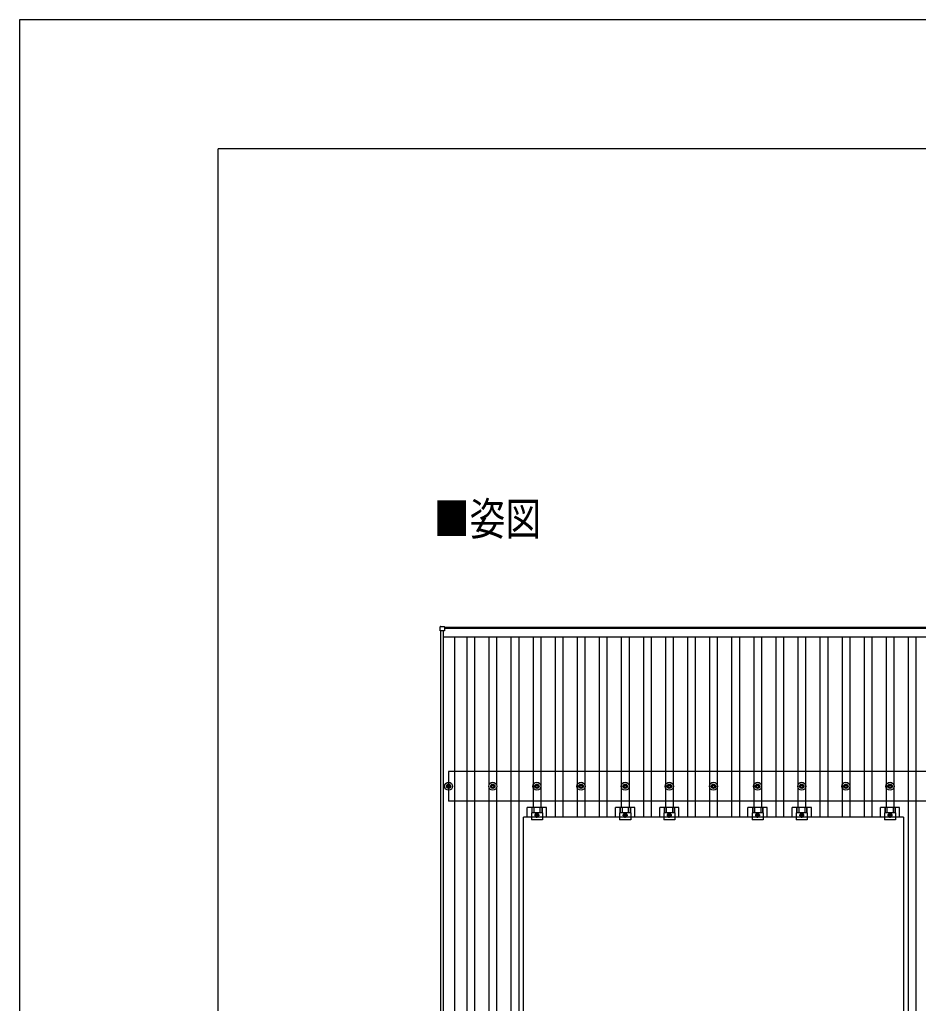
# Model space of a CAD drawing. Units: millimetres, scale not verified. Extents: x -12615 to 12615, y -8910 to 8910.
# Drawn here: x -12615 to -8543, y 4455 to 8910 of the extents above; entities that cross this region are included whole.
import ezdxf
from ezdxf.enums import TextEntityAlignment as Align

# ---------------------------------------------------------------- set-up
doc = ezdxf.new("R2010")
doc.units = ezdxf.units.MM
doc.header["$LTSCALE"] = 40
for name, color, linetype in [('0-2_USER1', 3, 'Continuous'), ('0-4_YKK_13', 4, 'Continuous'), ('0-5_YKK_A1', 4, 'Continuous'), ('0-7_YKK_ZWAK', 7, 'Continuous')]:
    doc.layers.add(name, color=color, linetype=linetype)
doc.styles.add('ＭＳ ゴシック', font='')
doc.styles.get('ＭＳ ゴシック').set_extended_font_data('MS Gothic')

msp = doc.modelspace()

# ---------------------------------------------------------------- linework, layer by layer
at = {"layer": '0-4_YKK_13'}
for p, q in [((-10709.95, 6142.3), (-10709.95, 6160.3)), ((-10708.95, 6161.3), (-10690.95, 6161.3)), ((-10689.95, 6160.3), (-10689.95, 6142.3)), ((-10690.95, 6141.3), (-10708.95, 6141.3)), ((-10681.65, 5439.84), (-10677.24, 5439.84)), ((-10681.65, 5436.34), (-10677.24, 5436.34)), ((-10673.4, 5443.68), (-10673.4, 5448.09)), ((-10669.9, 5443.68), (-10669.9, 5448.09)), ((-10666.07, 5439.84), (-10661.66, 5439.84)), ((-10666.07, 5436.34), (-10661.66, 5436.34)), ((-10481.65, 5439.84), (-10477.24, 5439.84)), ((-10481.65, 5436.34), (-10477.24, 5436.34)), ((-10473.4, 5443.68), (-10473.4, 5448.09)), ((-10469.9, 5443.68), (-10469.9, 5448.09)), ((-10466.07, 5439.84), (-10461.66, 5439.84)), ((-10466.07, 5436.34), (-10461.66, 5436.34)), ((-10281.65, 5439.84), (-10277.24, 5439.84)), ((-10281.65, 5436.34), (-10277.24, 5436.34)), ((-10273.4, 5443.68), (-10273.4, 5448.09)), ((-10269.9, 5443.68), (-10269.9, 5448.09)), ((-10266.07, 5439.84), (-10261.66, 5439.84)), ((-10266.07, 5436.34), (-10261.66, 5436.34)), ((-10081.65, 5439.84), (-10077.24, 5439.84)), ((-10081.65, 5436.34), (-10077.24, 5436.34)), ((-10073.4, 5443.68), (-10073.4, 5448.09)), ((-10069.9, 5443.68), (-10069.9, 5448.09)), ((-10066.07, 5439.84), (-10061.66, 5439.84)), ((-10066.07, 5436.34), (-10061.66, 5436.34)), ((-9881.65, 5439.84), (-9877.24, 5439.84)), ((-9881.65, 5436.34), (-9877.24, 5436.34)), ((-9873.4, 5443.68), (-9873.4, 5448.09)), ((-9869.9, 5443.68), (-9869.9, 5448.09)), ((-9866.07, 5439.84), (-9861.66, 5439.84)), ((-9866.07, 5436.34), (-9861.66, 5436.34)), ((-9681.65, 5439.84), (-9677.24, 5439.84)), ((-9681.65, 5436.34), (-9677.24, 5436.34)), ((-9673.4, 5443.68), (-9673.4, 5448.09)), ((-9669.9, 5443.68), (-9669.9, 5448.09)), ((-9666.07, 5439.84), (-9661.66, 5439.84)), ((-9666.07, 5436.34), (-9661.66, 5436.34)), ((-9481.65, 5439.84), (-9477.24, 5439.84)), ((-9481.65, 5436.34), (-9477.24, 5436.34)), ((-9473.4, 5443.68), (-9473.4, 5448.09)), ((-9469.9, 5443.68), (-9469.9, 5448.09)), ((-9466.07, 5439.84), (-9461.66, 5439.84)), ((-9466.07, 5436.34), (-9461.66, 5436.34)), ((-9281.65, 5439.84), (-9277.24, 5439.84)), ((-9281.65, 5436.34), (-9277.24, 5436.34)), ((-9273.4, 5443.68), (-9273.4, 5448.09)), ((-9269.9, 5443.68), (-9269.9, 5448.09)), ((-9266.07, 5439.84), (-9261.66, 5439.84)), ((-9266.07, 5436.34), (-9261.66, 5436.34)), ((-9081.65, 5439.84), (-9077.24, 5439.84)), ((-9081.65, 5436.34), (-9077.24, 5436.34)), ((-9073.4, 5443.68), (-9073.4, 5448.09)), ((-9069.9, 5443.68), (-9069.9, 5448.09)), ((-9066.07, 5439.84), (-9061.66, 5439.84)), ((-9066.07, 5436.34), (-9061.66, 5436.34)), ((-8881.65, 5439.84), (-8877.24, 5439.84)), ((-8881.65, 5436.34), (-8877.24, 5436.34)), ((-8873.4, 5443.68), (-8873.4, 5448.09)), ((-8869.9, 5443.68), (-8869.9, 5448.09)), ((-8866.07, 5439.84), (-8861.66, 5439.84)), ((-8866.07, 5436.34), (-8861.66, 5436.34)), ((-8681.65, 5439.84), (-8677.24, 5439.84)), ((-8681.65, 5436.34), (-8677.24, 5436.34)), ((-8673.4, 5443.68), (-8673.4, 5448.09)), ((-8669.9, 5443.68), (-8669.9, 5448.09)), ((-8666.07, 5439.84), (-8661.66, 5439.84)), ((-8666.07, 5436.34), (-8661.66, 5436.34)), ((-10673.4, 5428.1), (-10673.4, 5432.51)), ((-10669.9, 5428.1), (-10669.9, 5432.51)), ((-10473.4, 5428.1), (-10473.4, 5432.51)), ((-10469.9, 5428.1), (-10469.9, 5432.51)), ((-10273.4, 5428.1), (-10273.4, 5432.51)), ((-10269.9, 5428.1), (-10269.9, 5432.51)), ((-10073.4, 5428.1), (-10073.4, 5432.51)), ((-10069.9, 5428.1), (-10069.9, 5432.51)), ((-9873.4, 5428.1), (-9873.4, 5432.51)), ((-9869.9, 5428.1), (-9869.9, 5432.51)), ((-9673.4, 5428.1), (-9673.4, 5432.51)), ((-9669.9, 5428.1), (-9669.9, 5432.51)), ((-9473.4, 5428.1), (-9473.4, 5432.51)), ((-9469.9, 5428.1), (-9469.9, 5432.51)), ((-9273.4, 5428.1), (-9273.4, 5432.51)), ((-9269.9, 5428.1), (-9269.9, 5432.51)), ((-9073.4, 5428.1), (-9073.4, 5432.51)), ((-9069.9, 5428.1), (-9069.9, 5432.51)), ((-8873.4, 5428.1), (-8873.4, 5432.51)), ((-8869.9, 5428.1), (-8869.9, 5432.51)), ((-8673.4, 5428.1), (-8673.4, 5432.51)), ((-8669.9, 5428.1), (-8669.9, 5432.51)), ((-10315.3, 5298.59), (-10315.3, 5342.09)), ((-10296.66, 5317.89), (-10296.65, 5286.59)), ((-10246.65, 5317.89), (-10296.66, 5317.89)), ((-10295.17, 5342.09), (-10295.17, 5317.89)), ((-10293.77, 5342.09), (-10293.77, 5317.89)), ((-10285.57, 5342.09), (-10285.57, 5317.89)), ((-10283.15, 5307.09), (-10260.15, 5307.09)), ((-10271.65, 5294.59), (-10271.65, 5319.6)), ((-10257.73, 5342.09), (-10257.73, 5317.89)), ((-10249.53, 5342.09), (-10249.53, 5317.89)), ((-10248.13, 5342.09), (-10248.13, 5317.89)), ((-9915.3, 5298.59), (-9915.3, 5342.09)), ((-9896.66, 5317.89), (-9896.65, 5286.59)), ((-9846.65, 5317.89), (-9896.66, 5317.89)), ((-9895.17, 5342.09), (-9895.17, 5317.89)), ((-9893.77, 5342.09), (-9893.77, 5317.89)), ((-9885.57, 5342.09), (-9885.57, 5317.89)), ((-9883.15, 5307.09), (-9860.15, 5307.09)), ((-9871.65, 5294.59), (-9871.65, 5319.6)), ((-9857.73, 5342.09), (-9857.73, 5317.89)), ((-9849.53, 5342.09), (-9849.53, 5317.89)), ((-9848.13, 5342.09), (-9848.13, 5317.89)), ((-9715.3, 5298.59), (-9715.3, 5342.09)), ((-9696.66, 5317.89), (-9696.65, 5286.59)), ((-9646.65, 5317.89), (-9696.66, 5317.89)), ((-9695.17, 5342.09), (-9695.17, 5317.89)), ((-9693.77, 5342.09), (-9693.77, 5317.89)), ((-9685.57, 5342.09), (-9685.57, 5317.89)), ((-9683.15, 5307.09), (-9660.15, 5307.09)), ((-9671.65, 5294.59), (-9671.65, 5319.6)), ((-9657.73, 5342.09), (-9657.73, 5317.89)), ((-9649.53, 5342.09), (-9649.53, 5317.89)), ((-9648.13, 5342.09), (-9648.13, 5317.89)), ((-9315.3, 5298.59), (-9315.3, 5342.09)), ((-9296.66, 5317.89), (-9296.65, 5286.59)), ((-9246.65, 5317.89), (-9296.66, 5317.89)), ((-9295.17, 5342.09), (-9295.17, 5317.89)), ((-9293.77, 5342.09), (-9293.77, 5317.89)), ((-9285.57, 5342.09), (-9285.57, 5317.89)), ((-9283.15, 5307.09), (-9260.15, 5307.09)), ((-9271.65, 5294.59), (-9271.65, 5319.6)), ((-9257.73, 5342.09), (-9257.73, 5317.89)), ((-9249.53, 5342.09), (-9249.53, 5317.89)), ((-9248.13, 5342.09), (-9248.13, 5317.89)), ((-9115.3, 5298.59), (-9115.3, 5342.09)), ((-9096.66, 5317.89), (-9096.65, 5286.59)), ((-9046.65, 5317.89), (-9096.66, 5317.89)), ((-9095.17, 5342.09), (-9095.17, 5317.89)), ((-9093.77, 5342.09), (-9093.77, 5317.89)), ((-9085.57, 5342.09), (-9085.57, 5317.89)), ((-9083.15, 5307.09), (-9060.15, 5307.09)), ((-9071.65, 5294.59), (-9071.65, 5319.6)), ((-9057.73, 5342.09), (-9057.73, 5317.89)), ((-9049.53, 5342.09), (-9049.53, 5317.89)), ((-9048.13, 5342.09), (-9048.13, 5317.89)), ((-8715.3, 5298.59), (-8715.3, 5342.09)), ((-8696.66, 5317.89), (-8696.65, 5286.59)), ((-8646.65, 5317.89), (-8696.66, 5317.89)), ((-8695.17, 5342.09), (-8695.17, 5317.89)), ((-8693.77, 5342.09), (-8693.77, 5317.89)), ((-8685.57, 5342.09), (-8685.57, 5317.89)), ((-8683.15, 5307.09), (-8660.15, 5307.09)), ((-8671.65, 5294.59), (-8671.65, 5319.6)), ((-8657.73, 5342.09), (-8657.73, 5317.89)), ((-8649.53, 5342.09), (-8649.53, 5317.89)), ((-8648.13, 5342.09), (-8648.13, 5317.89)), ((-10332.65, 4164.59), (-10332.65, 5298.59)), ((-8610.65, 5298.59), (-10332.65, 5298.59))]:
    msp.add_line(p, q, dxfattribs=at)
for points in [[(-10228, 5298.59), (-10228, 5342.09), (-10315.3, 5342.09)], [(-10246.65, 5317.89), (-10246.65, 5286.59), (-10296.65, 5286.59)], [(-9828, 5298.59), (-9828, 5342.09), (-9915.3, 5342.09)], [(-9846.65, 5317.89), (-9846.65, 5286.59), (-9896.65, 5286.59)], [(-9628, 5298.59), (-9628, 5342.09), (-9715.3, 5342.09)], [(-9646.65, 5317.89), (-9646.65, 5286.59), (-9696.65, 5286.59)], [(-9228, 5298.59), (-9228, 5342.09), (-9315.3, 5342.09)], [(-9246.65, 5317.89), (-9246.65, 5286.59), (-9296.65, 5286.59)], [(-9028, 5298.59), (-9028, 5342.09), (-9115.3, 5342.09)], [(-9046.65, 5317.89), (-9046.65, 5286.59), (-9096.65, 5286.59)], [(-8628, 5298.59), (-8628, 5342.09), (-8715.3, 5342.09)], [(-8646.65, 5317.89), (-8646.65, 5286.59), (-8696.65, 5286.59)], [(-8610.65, 5298.59), (-8610.65, 4164.59), (-10332.65, 4164.59)]]:
    msp.add_lwpolyline(points, dxfattribs=at)
for points in [[(-10271.65, 5299.59), (-10265.15, 5303.34), (-10265.15, 5310.85), (-10271.65, 5314.6), (-10278.15, 5310.85), (-10278.15, 5303.34)], [(-9871.65, 5299.59), (-9865.15, 5303.34), (-9865.15, 5310.85), (-9871.65, 5314.6), (-9878.15, 5310.85), (-9878.15, 5303.34)], [(-9671.65, 5299.59), (-9665.15, 5303.34), (-9665.15, 5310.85), (-9671.65, 5314.6), (-9678.15, 5310.85), (-9678.15, 5303.34)], [(-9271.65, 5299.59), (-9265.15, 5303.34), (-9265.15, 5310.85), (-9271.65, 5314.6), (-9278.15, 5310.85), (-9278.15, 5303.34)], [(-9071.65, 5299.59), (-9065.15, 5303.34), (-9065.15, 5310.85), (-9071.65, 5314.6), (-9078.15, 5310.85), (-9078.15, 5303.34)], [(-8671.65, 5299.59), (-8665.15, 5303.34), (-8665.15, 5310.85), (-8671.65, 5314.6), (-8678.15, 5310.85), (-8678.15, 5303.34)]]:
    msp.add_lwpolyline(points, close=True, dxfattribs=at)
for centre, radius in [((-10671.65, 5438.09), 18.25), ((-10671.65, 5438.09), 10.15), ((-10671.65, 5438.09), 5.85), ((-10671.65, 5438.09), 5.25), ((-10471.65, 5438.09), 18.25), ((-10471.65, 5438.09), 10.15), ((-10471.65, 5438.09), 5.85), ((-10471.65, 5438.09), 5.25), ((-10271.65, 5438.09), 18.25), ((-10271.65, 5438.09), 10.15), ((-10271.65, 5438.09), 5.85), ((-10271.65, 5438.09), 5.25), ((-10071.65, 5438.09), 18.25), ((-10071.65, 5438.09), 10.15), ((-10071.65, 5438.09), 5.85), ((-10071.65, 5438.09), 5.25), ((-9871.65, 5438.09), 18.25), ((-9871.65, 5438.09), 10.15), ((-9871.65, 5438.09), 5.85), ((-9871.65, 5438.09), 5.25), ((-9671.65, 5438.09), 18.25), ((-9671.65, 5438.09), 10.15), ((-9671.65, 5438.09), 5.85), ((-9671.65, 5438.09), 5.25), ((-9471.65, 5438.09), 18.25), ((-9471.65, 5438.09), 10.15), ((-9471.65, 5438.09), 5.85), ((-9471.65, 5438.09), 5.25), ((-9271.65, 5438.09), 18.25), ((-9271.65, 5438.09), 10.15), ((-9271.65, 5438.09), 5.85), ((-9271.65, 5438.09), 5.25), ((-9071.65, 5438.09), 18.25), ((-9071.65, 5438.09), 10.15), ((-9071.65, 5438.09), 5.85), ((-9071.65, 5438.09), 5.25), ((-8871.65, 5438.09), 18.25), ((-8871.65, 5438.09), 10.15), ((-8871.65, 5438.09), 5.85), ((-8871.65, 5438.09), 5.25), ((-8671.65, 5438.09), 18.25), ((-8671.65, 5438.09), 10.15), ((-8671.65, 5438.09), 5.85), ((-8671.65, 5438.09), 5.25), ((-10271.65, 5307.09), 8.5), ((-10271.65, 5307.09), 6.5), ((-10271.65, 5307.09), 4), ((-9871.65, 5307.09), 8.5), ((-9871.65, 5307.09), 6.5), ((-9871.65, 5307.09), 4), ((-9671.65, 5307.09), 8.5), ((-9671.65, 5307.09), 6.5), ((-9671.65, 5307.09), 4), ((-9271.65, 5307.09), 8.5), ((-9271.65, 5307.09), 6.5), ((-9271.65, 5307.09), 4), ((-9071.65, 5307.09), 8.5), ((-9071.65, 5307.09), 6.5), ((-9071.65, 5307.09), 4), ((-8671.65, 5307.09), 8.5), ((-8671.65, 5307.09), 6.5), ((-8671.65, 5307.09), 4)]:
    msp.add_circle(centre, radius, dxfattribs=at)
for centre, start, end in [((-10708.95, 6160.3), 90, 180), ((-10690.95, 6160.3), 0, 90), ((-10708.95, 6142.3), 180, 270), ((-10690.95, 6142.3), 270, 0)]:
    msp.add_arc(centre, 1, start, end, dxfattribs=at)
at = {"layer": '0-5_YKK_A1'}
for p, q in [((-10689.95, 6158), (-4653.35, 6158)), ((-4653.35, 6153.22), (-10689.95, 6153.22)), ((-10706.65, 232.19), (-10706.65, 6141.3)), ((-10694.65, 232.19), (-10694.65, 6141.3)), ((-10694.65, 6115.21), (-4648.65, 6115.21)), ((-10645.15, 6115.21), (-10645.15, 263.47)), ((-10589.15, 6115.21), (-10589.15, 263.47)), ((-10554.15, 6115.21), (-10554.15, 263.47)), ((-10489.15, 6115.21), (-10489.15, 5443.27)), ((-10454.15, 6115.21), (-10454.15, 5443.27)), ((-10389.15, 6115.21), (-10389.15, 263.47)), ((-10354.15, 6115.21), (-10354.15, 263.47)), ((-10289.15, 6115.21), (-10289.15, 5342.09)), ((-10254.15, 6115.21), (-10254.15, 5342.09)), ((-10189.15, 6115.21), (-10189.15, 5298.59)), ((-10154.15, 6115.21), (-10154.15, 5298.59)), ((-10089.15, 6115.21), (-10089.15, 5298.59)), ((-10054.15, 6115.21), (-10054.15, 5298.59)), ((-9989.15, 6115.21), (-9989.15, 5298.59)), ((-9954.15, 6115.21), (-9954.15, 5298.59)), ((-9889.15, 6115.21), (-9889.15, 5342.09)), ((-9854.15, 6115.21), (-9854.15, 5342.09)), ((-9789.15, 6115.21), (-9789.15, 5298.59)), ((-9754.15, 6115.21), (-9754.15, 5298.59)), ((-9689.15, 6115.21), (-9689.15, 5342.09)), ((-9654.15, 6115.21), (-9654.15, 5342.09)), ((-9589.15, 6115.21), (-9589.15, 5298.59)), ((-9554.15, 6115.21), (-9554.15, 5298.59)), ((-9489.15, 6115.21), (-9489.15, 5298.59)), ((-9454.15, 6115.21), (-9454.15, 5298.59)), ((-9389.15, 6115.21), (-9389.15, 5298.59)), ((-9354.15, 6115.21), (-9354.15, 5298.59)), ((-9289.15, 6115.21), (-9289.15, 5342.09)), ((-9254.15, 6115.21), (-9254.15, 5342.09)), ((-9189.15, 6115.21), (-9189.15, 5298.59)), ((-9154.15, 6115.21), (-9154.15, 5298.59)), ((-9089.15, 6115.21), (-9089.15, 5342.09)), ((-9054.15, 6115.21), (-9054.15, 5342.09)), ((-8989.15, 6115.21), (-8989.15, 5298.59)), ((-8954.15, 6115.21), (-8954.15, 5298.59)), ((-8889.15, 6115.21), (-8889.15, 5298.59)), ((-8854.15, 6115.21), (-8854.15, 5298.59)), ((-8789.15, 6115.21), (-8789.15, 5298.59)), ((-8754.15, 6115.21), (-8754.15, 5298.59)), ((-8689.15, 6115.21), (-8689.15, 5342.09)), ((-8654.15, 6115.21), (-8654.15, 5342.09)), ((-8589.15, 6115.21), (-8589.15, 263.47)), ((-8554.15, 6115.21), (-8554.15, 263.47)), ((-4671.65, 5505.09), (-10671.65, 5505.09)), ((-10671.65, 5505.09), (-10671.65, 5371.09)), ((-10489.15, 5432.92), (-10489.15, 943.27)), ((-10454.15, 5432.92), (-10454.15, 943.27)), ((-4671.65, 5371.09), (-10671.65, 5371.09))]:
    msp.add_line(p, q, dxfattribs=at)
at = {"layer": '0-7_YKK_ZWAK'}
for p in [(11685.06, 8325), (-11714.94, -7575)]:
    msp.add_line(p, (-11714.94, 8325), dxfattribs=at)
msp.add_lwpolyline([(-12615, -8910), (12615, -8910), (12615, 8910), (-12615, 8910)], close=True, dxfattribs=at)

# ---------------------------------------------------------------- texts
at = {"layer": '0-2_USER1', "style": 'ＭＳ ゴシック', "width": 0.8}
msp.add_text('■姿図', height=148.5, dxfattribs=at).set_placement((-10738.45, 6530.53), align=Align.BOTTOM_LEFT)

doc.saveas('drawing.dxf')
